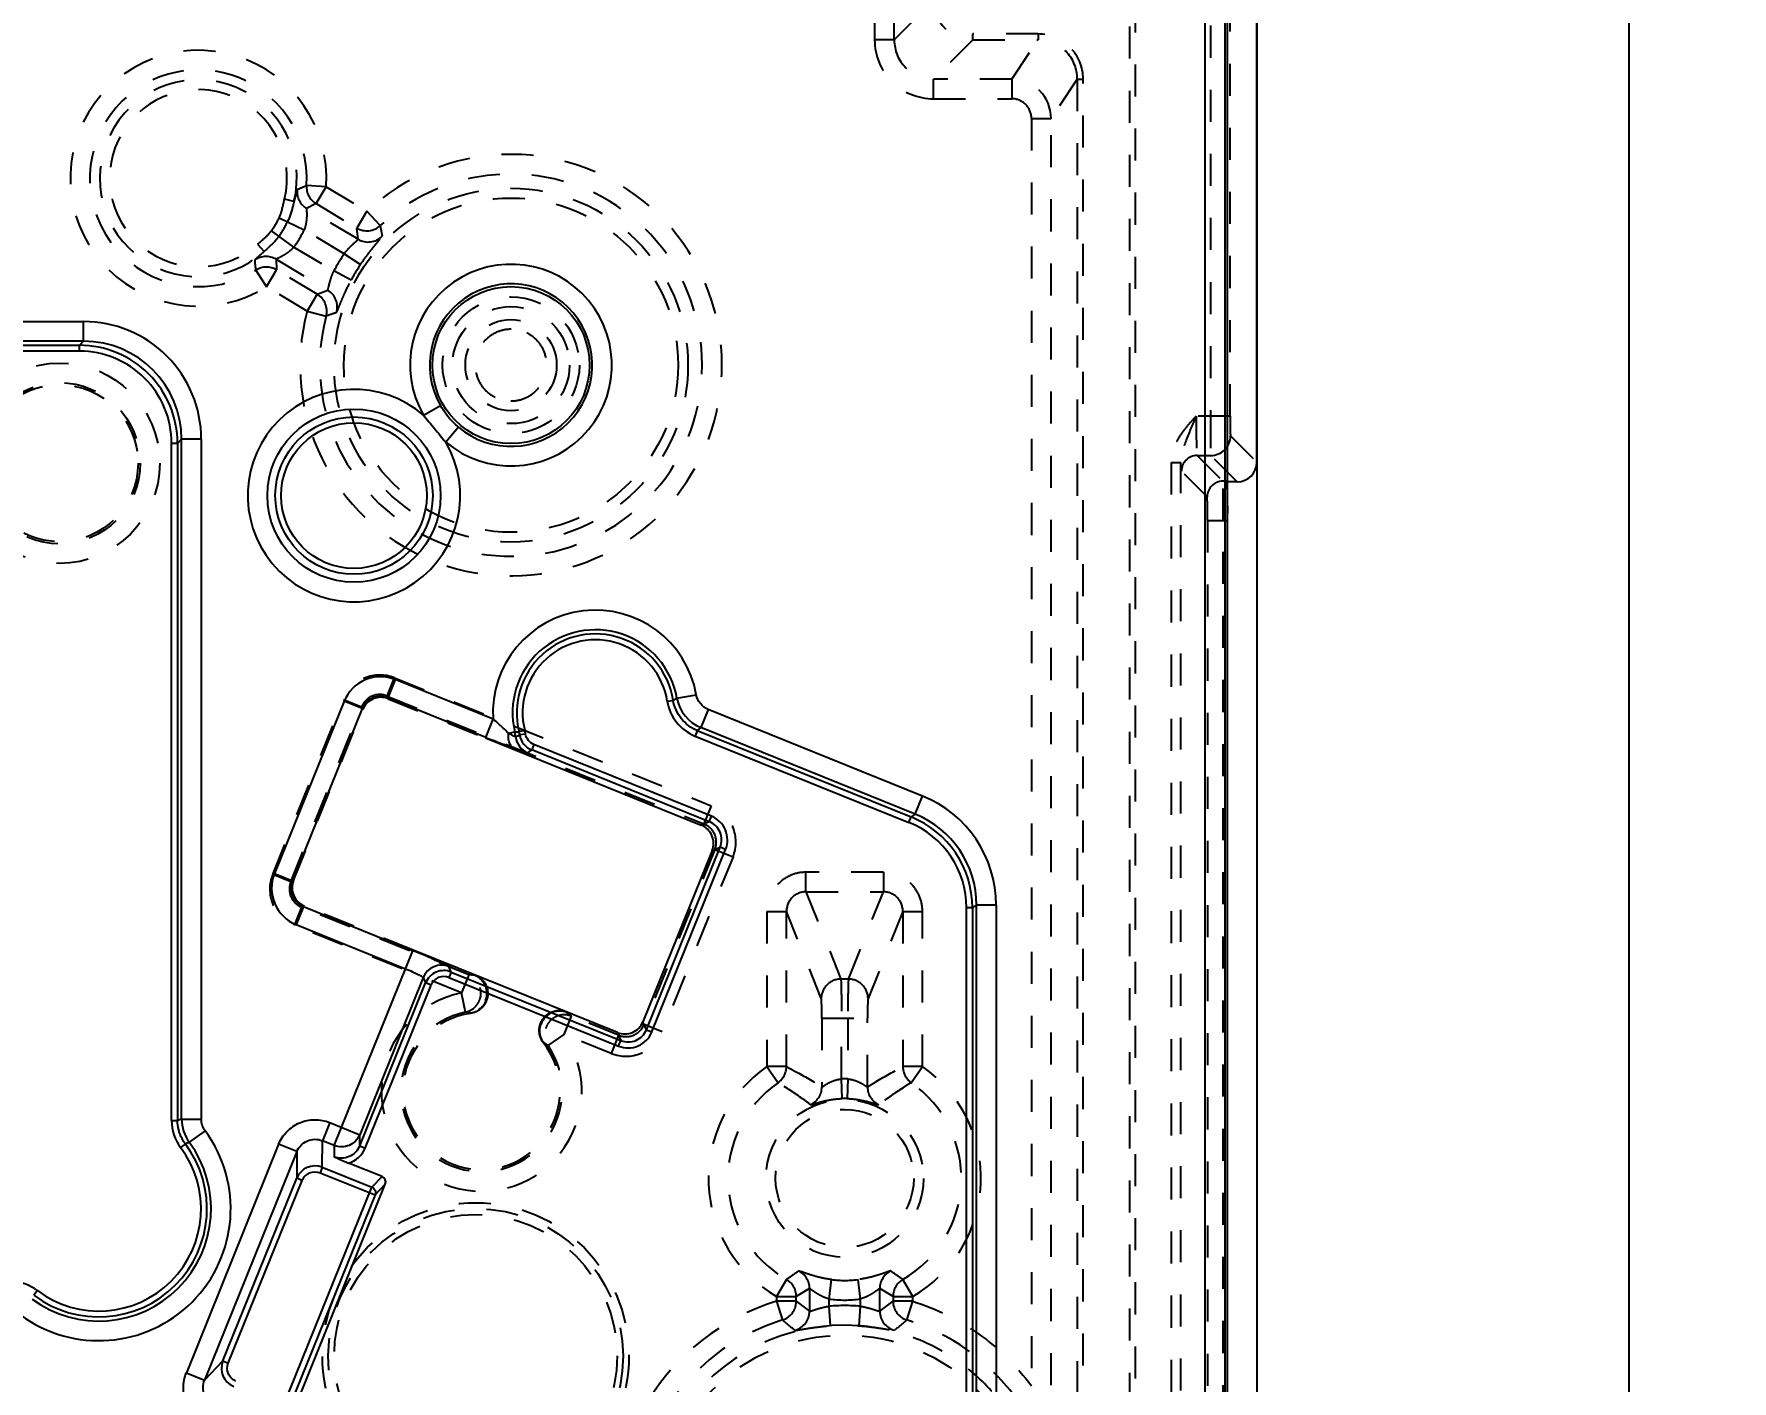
# Model space of a CAD drawing. Header units: millimetres. Extents: x -1265 to 1982, y -12197 to 1934.
# Drawn here: x 239.9 to 326.4, y -64.2 to 4.5 of the extents above; entities that cross this region are included whole.
import ezdxf

# ---------------------------------------------------------------- set-up
doc = ezdxf.new("R2010")
doc.units = ezdxf.units.MM
doc.header["$LTSCALE"] = 16.335
doc.header["$PDMODE"] = 3
doc.header["$PDSIZE"] = 0.3125
doc.linetypes.add('HIDDEN', pattern=[0.2, 0.1, -0.1])
doc.layers.get('0').update_dxf_attribs({"linetype": 'CONTINUOUS'})
doc.layers.get('Defpoints').update_dxf_attribs({"linetype": 'CONTINUOUS'})
doc.layers.add('DEFAULT_2', color=8, linetype='HIDDEN')
doc.styles.get("Standard").update_dxf_attribs({"font": 'txt', "width": 0.8})
doc.dimstyles.new('11', dxfattribs={"dimtxt": 8, "dimasz": 8, "dimexe": 0, "dimexo": 0, "dimgap": 0, "dimtad": 0, "dimdsep": 46, "dimtxsty": 'Standard', "dimcen": 0, "dimclrd": 4, "dimclre": 4, "dimclrt": 6, "dimazin": 0, "dimtp": 0.01, "dimtm": 0.01, "dimtfac": 1, "dimtofl": 0, "dimtmove": 0, "dimatfit": 3, "dimfxl": 0, "dimtolj": 1, "dimarcsym": 0})

# ---------------------------------------------------------------- blocks, each defined once
blk = doc.blocks.new('*D91')
at = {"color": 4, "lineweight": -2}
for p, q in [((177.508, 267.5), (321.138, 267.5)), ((321.138, 259.5), (321.138, 178.345)), ((321.138, -109.445), (321.138, 146.345)), ((107.131, -117.445), (321.138, -117.445))]:
    blk.add_line(p, q, dxfattribs=at)
at = {"color": 4}
for points in [[(319.804, 259.5), (322.471, 259.5), (321.138, 267.5)], [(319.804, -109.445), (322.471, -109.445), (321.138, -117.445)]]:
    blk.add_solid(points, dxfattribs=at)
at = {"layer": 'Defpoints', "color": 0}
for p in [(177.508, 267.5), (321.138, 267.5), (107.131, -117.445)]:
    blk.add_point(p, dxfattribs=at)
at = {"color": 6, "insert": (321.138, 162.345), "char_height": 8, "attachment_point": 5, "rotation": 90}
blk.add_mtext('\\A1;384.95', dxfattribs=at)
blk = doc.blocks.new('*D376')
at = {"color": 4, "lineweight": -2}
for p, q in [((302.177, 15.447), (302.177, -191.487)), ((-119.823, -87.596), (-119.823, -191.487)), ((-111.823, -191.487), (24.611, -191.487)), ((294.177, -191.487), (41.677, -191.487))]:
    blk.add_line(p, q, dxfattribs=at)
at = {"color": 4}
for points in [[(-111.823, -190.153), (-111.823, -192.82), (-119.823, -191.487)], [(294.177, -190.153), (294.177, -192.82), (302.177, -191.487)]]:
    blk.add_solid(points, dxfattribs=at)
at = {"layer": 'Defpoints', "color": 0}
for p in [(302.177, 15.447), (-119.823, -87.596), (-119.823, -191.487)]:
    blk.add_point(p, dxfattribs=at)
at = {"color": 6, "insert": (33.144, -191.487), "char_height": 8, "attachment_point": 5}
blk.add_mtext('\\A1;422', dxfattribs=at)

msp = doc.modelspace()

# ---------------------------------------------------------------- linework, layer by layer
at = {"color": 7, "linetype": 'Continuous'}
for p, q in [((300.677, -88.882), (300.677, 276.873)), ((299.546, -88.75), (299.546, 276.741)), ((300.546, 276.741), (300.546, -88.75)), ((302.177, -17.33), (302.177, 36.67)), ((198.174, -10.159), (242.401, -10.159)), ((242.401, -11.158), (242.401, -10.159)), ((242.401, -11.158), (198.174, -11.158)), ((242.401, -11.158), (242.19, -11.37)), ((197.897, -11.37), (242.19, -11.37)), ((242.19, -11.669), (197.898, -11.669)), ((242.19, -11.669), (242.19, -11.37)), ((259.717, -14.935), (260.584, -14.438)), ((261.497, -15.536), (260.85, -16.298)), ((247.187, -16.367), (246.887, -16.367)), ((246.887, -50.877), (246.887, -16.367)), ((247.187, -16.367), (247.398, -16.155)), ((247.187, -16.367), (247.187, -50.877)), ((248.398, -16.155), (247.398, -16.155)), ((247.398, -50.807), (247.398, -16.155)), ((248.398, -16.156), (248.398, -50.807)), ((301.177, -18.33), (300.677, -18.33)), ((258.277, -28.408), (257.902, -29.335)), ((263.267, -30.424), (258.277, -28.408)), ((262.893, -31.351), (257.902, -29.335)), ((272.633, -29.352), (273.617, -29.177)), ((255.675, -29.513), (252.126, -38.296)), ((256.601, -29.887), (253.052, -38.67)), ((256.601, -29.887), (255.675, -29.512)), ((272.142, -29.512), (272.438, -29.465)), ((274.227, -29.929), (273.853, -30.856)), ((285.148, -34.341), (274.227, -29.929)), ((262.893, -31.351), (263.267, -30.424)), ((264.053, -31.143), (264.371, -31.067)), ((264.587, -31.061), (264.877, -30.989)), ((273.664, -31.007), (273.552, -31.285)), ((273.853, -30.856), (273.664, -31.007)), ((273.664, -31.007), (284.562, -35.41)), ((284.773, -35.268), (273.853, -30.856)), ((262.879, -31.384), (273.871, -35.825)), ((263.893, -31.746), (263.83, -31.722)), ((264.917, -31.181), (264.621, -31.228)), ((265.033, -32.143), (265.233, -31.996)), ((265.345, -31.718), (265.233, -31.996)), ((274.281, -35.651), (265.233, -31.996)), ((274.393, -35.373), (265.345, -31.718)), ((273.552, -31.285), (284.45, -35.688)), ((284.773, -35.268), (285.148, -34.341)), ((274.281, -35.651), (274.393, -35.373)), ((284.45, -35.688), (284.562, -35.41)), ((284.773, -35.268), (284.562, -35.41)), ((274.281, -35.651), (273.871, -35.825)), ((274.423, -37.126), (270.901, -45.843)), ((271.075, -46.253), (274.833, -36.952)), ((271.353, -46.365), (275.111, -37.065)), ((274.423, -37.126), (274.833, -36.952)), ((275.111, -37.065), (274.833, -36.952)), ((252.126, -38.296), (253.052, -38.67)), ((253.605, -39.971), (253.23, -40.898)), ((253.605, -39.971), (259.183, -42.225)), ((287.687, -40.043), (287.387, -40.043)), ((287.387, -78.812), (287.387, -40.043)), ((287.687, -40.043), (287.898, -39.901)), ((287.687, -40.043), (287.687, -78.812)), ((288.898, -39.901), (287.898, -39.901)), ((287.898, -78.682), (287.898, -39.901)), ((288.898, -39.901), (288.898, -78.682)), ((253.231, -40.898), (258.808, -43.152)), ((255.172, -52.153), (259.183, -42.225)), ((269.6, -46.395), (259.197, -42.192)), ((261.127, -43.311), (261.011, -43.036)), ((256.469, -52.173), (259.826, -43.863)), ((259.71, -43.589), (256.472, -51.603)), ((256.747, -52.285), (260.104, -43.976)), ((259.71, -43.589), (259.826, -43.863)), ((260.104, -43.976), (259.826, -43.863)), ((261.127, -43.311), (261.015, -43.589)), ((261.015, -43.589), (269.662, -47.083)), ((261.127, -43.311), (269.774, -46.805)), ((271.075, -46.253), (270.901, -45.843)), ((269.6, -46.395), (269.774, -46.805)), ((271.075, -46.253), (271.353, -46.365)), ((269.662, -47.083), (269.774, -46.805)), ((246.887, -50.877), (247.187, -50.877)), ((247.398, -50.807), (247.187, -50.877)), ((247.398, -50.807), (248.398, -50.807)), ((254.94, -50.985), (254.567, -51.908)), ((254.94, -50.985), (256.472, -51.603)), ((248.592, -51.399), (247.787, -51.991)), ((254.561, -53.266), (254.567, -51.908)), ((255.172, -52.153), (254.567, -51.908)), ((256.469, -52.173), (256.472, -51.603)), ((247.587, -52.075), (247.347, -52.255)), ((252.34, -52.093), (247.636, -63.738)), ((253.267, -52.467), (248.562, -64.112)), ((253.267, -52.467), (252.34, -52.093)), ((253.267, -52.467), (253.261, -53.819)), ((255.172, -52.153), (255.169, -52.729)), ((256.469, -52.173), (256.747, -52.285)), ((254.561, -53.266), (254.449, -53.543)), ((254.449, -53.543), (257.251, -54.675)), ((254.561, -53.266), (257.085, -54.286)), ((257.608, -53.74), (255.9, -53.05)), ((249.497, -63.136), (253.261, -53.819)), ((249.775, -63.249), (253.539, -53.931)), ((252.572, -65.457), (257.085, -54.286)), ((252.959, -66.046), (257.773, -54.13)), ((253.539, -53.931), (253.261, -53.819)), ((257.608, -53.74), (257.085, -54.286)), ((257.251, -54.675), (257.773, -54.13)), ((257.251, -54.675), (252.962, -65.292)), ((240.053, -59.549), (239.873, -59.789)), ((249.497, -63.136), (248.562, -64.112)), ((249.497, -63.136), (249.775, -63.249)), ((247.636, -63.738), (248.562, -64.112))]:
    msp.add_line(p, q, dxfattribs=at)
for centre, radius in [((264.177, -12.38), 4), ((256.177, -19.03), 4.413), ((256.177, -19.03), 4.01), ((256.177, -19.03), 3.71)]:
    msp.add_circle(centre, radius, dxfattribs=at)
for centre, radius, start, end in [((264.177, -12.38), 5.14, 229.68815, 209.80901), ((264.177, -12.38), 4.141, 229.6611, 209.80901), ((242.402, -16.154), 5.995, 359.98314, 90.01686), ((242.397, -16.16), 5.001, 0.05381, 89.94619), ((242.191, -16.366), 4.997, 359.99739, 90.00261), ((242.192, -16.365), 4.696, 359.97712, 90.02288), ((256.177, -19.03), 5.413, 49.15691, 30.28442), ((268.477, -30.09), 5.221, 10.06745, 183.67463), ((268.477, -30.09), 4.221, 10.06745, 193.3862), ((268.477, -30.09), 4.01, 8.95984, 194.02337), ((268.477, -30.09), 3.71, 8.96018, 194.02337), ((257.528, -30.261), 1.998, 67.98462, 158.01538), ((257.527, -30.259), 0.997, 67.88699, 158.11301), ((257.548, -30.308), 0.999, 67.96842, 158.03158), ((274.602, -29.002), 2, 190.06743, 247.98434), ((274.412, -29.154), 2.298, 188.94975, 248.01006), ((254.882, -40.341), 12.987, 48.05944, 49.78446), ((254.478, -40.797), 13.595, 47.21907, 48.07571), ((263.695, -0.546), 30.528, 271.269, 271.6744), ((262.423, -31.53), 2.002, 5.99478, 13.37238), ((262.647, -31.546), 2, 9.14616, 14.0257), ((262.657, -31.547), 2.289, 9.2059, 14.10706), ((289.352, 34.136), 70.63, 247.9993, 248.44248), ((286.63, 27.223), 63.201, 248.43522, 248.85355), ((279.962, 9.885), 44.625, 248.89464, 249.49903), ((252.265, -3.949), 29.947, 293.93462, 294.36822), ((265.409, -31.216), 1.001, 186.04146, 247.95119), ((265.608, -31.07), 1, 189.12947, 247.96321), ((282.902, -39.901), 5.996, 359.99467, 68.00533), ((273.907, -36.578), 1.299, 337.98167, 68.01833), ((282.69, -40.043), 4.997, 359.99862, 68.00138), ((282.904, -39.9), 4.995, 359.9838, 68.0162), ((273.497, -36.752), 0.999, 337.96842, 68.03158), ((273.907, -36.578), 0.999, 337.95597, 68.04403), ((282.691, -40.043), 4.697, 359.99417, 68.00583), ((253.979, -39.045), 1.998, 157.98462, 248.01538), ((253.977, -39.046), 0.997, 157.88699, 248.11301), ((254.025, -39.025), 0.999, 157.96842, 248.03158), ((238.677, -92.986), 54.746, 67.21954, 68.00257), ((260.637, -43.965), 1.001, 68.08418, 157.91581), ((260.753, -44.238), 0.999, 67.99769, 158.00231), ((243.829, -80.676), 41.402, 66.79073, 67.1969), ((260.753, -44.238), 0.699, 67.98555, 158.01445), ((269.975, -45.469), 0.999, 247.96842, 338.03158), ((270.149, -45.879), 1.299, 247.9817, 338.01831), ((270.149, -45.879), 0.999, 247.95597, 338.04403), ((249.186, -50.877), 2.298, 179.99796, 216.84909), ((249.398, -50.807), 2, 180.01074, 216.31328), ((243.177, -55.38), 6.721, 233.67787, 36.32213), ((243.177, -55.38), 5.721, 233.67787, 36.32213), ((243.177, -55.38), 5.51, 233.15273, 36.84727), ((243.177, -55.38), 5.21, 233.15263, 36.84737), ((265.63, -94.547), 46.145, 112.7476, 113.01739), ((255.539, -51.799), 1.302, 286.08706, 338.07482), ((254.188, -54.193), 0.999, 68.05742, 158.01616), ((238.674, -61.388), 2.298, 53.15091, 90.00204), ((250.423, -63.511), 0.999, 157.98384, 247.94258)]:
    msp.add_arc(centre, radius, start, end, dxfattribs=at)
for centre, major_axis, ratio, start_param, end_param in [((301.177, -17.33), (-0.707, 0.707), 0.999695, -3.926848, -2.356337), ((257.494, -54.019), (0.208, 0.218), 0.995592, -1.189503, 0.378252)]:
    msp.add_ellipse(centre, major_axis=major_axis, ratio=ratio, start_param=start_param, end_param=end_param, dxfattribs=at)
for points, knots in [([(261.497, -15.536), (261.405, -15.458), (261.054, -15.134), (260.762, -14.748), (260.584, -14.438)], [0, 0, 0, 0, 0.251799, 1, 1, 1, 1]), ([(274.227, -29.929), (274.073, -29.867), (273.795, -29.656), (273.646, -29.341), (273.617, -29.177)], [0, 0, 0, 0, 0.500006, 1, 1, 1, 1]), ([(273.664, -31.007), (273.35, -30.88), (272.785, -30.448), (272.491, -29.8), (272.438, -29.465)], [0, 0, 0, 0, 0.500001, 1, 1, 1, 1]), ([(264.053, -31.143), (264.026, -31.116), (263.913, -31.007), (263.799, -30.899), (263.712, -30.818)], [0, 0, 0, 0, 0.244203, 1, 1, 1, 1]), ([(264.333, -31.913), (264.222, -31.862), (264.089, -31.675), (264.04, -31.393), (264.043, -31.227), (264.053, -31.143)], [0, 0, 0, 0, 0.42865, 0.703193, 1, 1, 1, 1]), ([(264.243, -31.248), (264.229, -31.241), (264.165, -31.207), (264.102, -31.171), (264.053, -31.143)], [0, 0, 0, 0, 0.217433, 1, 1, 1, 1]), ([(264.414, -31.321), (264.41, -31.324), (264.39, -31.315), (264.36, -31.306), (264.306, -31.28), (264.266, -31.26), (264.243, -31.248)], [0, 0, 0, 0, 0.079265, 0.275111, 0.584, 1, 1, 1, 1]), ([(265.033, -32.143), (265.029, -32.147), (265.007, -32.141), (264.969, -32.134), (264.907, -32.116), (264.827, -32.09), (264.726, -32.056), (264.56, -31.997), (264.427, -31.948), (264.333, -31.913)], [0, 0, 0, 0, 0.02442, 0.079643, 0.165678, 0.281438, 0.425125, 0.594767, 1, 1, 1, 1]), ([(265.345, -31.718), (265.236, -31.674), (265.038, -31.523), (264.936, -31.297), (264.917, -31.181)], [0, 0, 0, 0, 0.500008, 1, 1, 1, 1]), ([(258.808, -43.152), (258.924, -43.199), (259.092, -43.269), (259.303, -43.363), (259.438, -43.426), (259.547, -43.481), (259.632, -43.526), (259.68, -43.559), (259.709, -43.579), (259.71, -43.589)], [0, 0, 0, 0, 0.372588, 0.541991, 0.691412, 0.814949, 0.909161, 0.971377, 1, 1, 1, 1]), ([(260.145, -42.625), (260.263, -42.676), (260.431, -42.749), (260.639, -42.842), (260.763, -42.9), (260.863, -42.949), (260.938, -42.986), (260.982, -43.014), (261.007, -43.029), (261.011, -43.036)], [0, 0, 0, 0, 0.401961, 0.570411, 0.713847, 0.829974, 0.916862, 0.97362, 1, 1, 1, 1]), ([(247.587, -52.075), (247.522, -51.99), (247.296, -51.629), (247.187, -51.195), (247.187, -50.877)], [0, 0, 0, 0, 0.25157, 1, 1, 1, 1]), ([(252.34, -52.093), (252.438, -51.852), (252.73, -51.403), (253.39, -50.952), (254.173, -50.787), (254.699, -50.887), (254.94, -50.985)], [0, 0, 0, 0, 0.250014, 0.500016, 0.750005, 1, 1, 1, 1]), ([(253.267, -52.467), (253.362, -52.23), (253.755, -51.812), (254.331, -51.812), (254.567, -51.908)], [0, 0, 0, 0, 0.501054, 1, 1, 1, 1]), ([(256.472, -51.603), (256.376, -51.839), (255.978, -52.249), (255.408, -52.247), (255.172, -52.153)], [0, 0, 0, 0, 0.49946, 1, 1, 1, 1]), ([(256.469, -52.173), (256.374, -52.41), (255.979, -52.825), (255.406, -52.824), (255.169, -52.729)], [0, 0, 0, 0, 0.500347, 1, 1, 1, 1]), ([(255.169, -52.729), (255.226, -52.755), (255.468, -52.866), (255.712, -52.974), (255.9, -53.05)], [0, 0, 0, 0, 0.2364, 1, 1, 1, 1]), ([(253.539, -53.931), (253.606, -53.766), (253.883, -53.476), (254.284, -53.476), (254.449, -53.543)], [0, 0, 0, 0, 0.500207, 1, 1, 1, 1]), ([(257.085, -54.286), (257.156, -54.315), (257.279, -54.433), (257.28, -54.604), (257.251, -54.675)], [0, 0, 0, 0, 0.500231, 1, 1, 1, 1]), ([(248.736, -66.341), (248.495, -66.244), (248.046, -65.95), (247.598, -65.288), (247.437, -64.505), (247.538, -63.979), (247.636, -63.738)], [0, 0, 0, 0, 0.25, 0.499988, 0.749986, 1, 1, 1, 1]), ([(250.16, -64.16), (249.994, -64.093), (249.706, -63.814), (249.708, -63.414), (249.775, -63.249)], [0, 0, 0, 0, 0.499793, 1, 1, 1, 1]), ([(249.109, -65.417), (248.872, -65.323), (248.458, -64.923), (248.466, -64.349), (248.562, -64.112)], [0, 0, 0, 0, 0.498946, 1, 1, 1, 1])]:
    msp.add_open_spline(points, degree=3, knots=knots, dxfattribs=at)
for points in [[(259.717, -14.935), (259.904, -15.164), (260.282, -15.617), (260.659, -16.072), (260.85, -16.298)], [(272.633, -29.351), (272.569, -29.39), (272.504, -29.428), (272.438, -29.465)], [(248.592, -51.399), (248.469, -51.232), (248.398, -51.015), (248.398, -50.807)]]:
    msp.add_open_spline(points, degree=3, dxfattribs=at)
at = {"layer": 'DEFAULT_2', "color": 8, "linetype": 'HIDDEN'}
for p, q in [((299.816, 34.326), (299.816, -14.985)), ((300.815, -14.985), (300.815, 34.326)), ((295.693, 21.209), (295.693, -86.888)), ((295.993, -86.896), (295.993, 21.198)), ((282.703, 15.145), (282.703, 4.195)), ((283.703, 4.195), (283.703, 15.145)), ((283.703, 4.195), (285.707, 6.199)), ((291.031, 4.5), (287.706, 4.5)), ((287.706, 4.2), (287.706, 4.5)), ((291.031, 4.5), (291.031, 4.2)), ((283.703, 4.195), (282.703, 4.195)), ((287.706, 4.2), (285.702, 2.196)), ((287.706, 4.2), (291.031, 4.2)), ((289.695, 2.196), (291.031, 4.2)), ((289.695, 2.196), (285.702, 2.196)), ((285.702, 1.196), (285.702, 2.196)), ((289.695, 2.196), (289.695, 1.196)), ((293.03, 2.2), (291.694, 0.196)), ((293.03, 2.2), (293.33, 2.2)), ((293.03, 2.2), (293.03, -86.233)), ((293.33, -86.233), (293.33, 2.2)), ((285.702, 1.196), (289.695, 1.196)), ((290.694, 0.196), (291.694, 0.196)), ((290.694, 0.196), (290.694, -64.41)), ((291.694, -64.367), (291.694, 0.196)), ((254.757, -3.292), (253.76, -3.225)), ((254.244, -4.149), (254.757, -3.292)), ((254.756, -3.291), (256.836, -4.535)), ((253.12, -4.047), (252.635, -3.928)), ((254.244, -4.149), (253.764, -4.394)), ((254.244, -4.149), (256.323, -5.392)), ((252.37, -4.865), (253.641, -5.485)), ((256.389, -5.964), (253.764, -4.394)), ((256.836, -4.535), (256.323, -5.392)), ((257.519, -5.264), (256.836, -4.535)), ((253.117, -6.361), (251.969, -5.535)), ((255.678, -6.703), (253.641, -5.485)), ((256.389, -5.964), (256.323, -5.392)), ((257.518, -5.264), (257.608, -5.812)), ((251.27, -6.212), (251.604, -6.583)), ((253.117, -6.361), (255.154, -7.579)), ((255.678, -6.703), (256.509, -7.258)), ((251.182, -7.536), (251.713, -8.382)), ((251.713, -8.382), (252.226, -7.525)), ((252.214, -6.986), (254.839, -8.555)), ((252.214, -6.986), (252.226, -7.525)), ((254.305, -8.768), (252.226, -7.525)), ((256.036, -8.049), (255.154, -7.579)), ((253.792, -9.625), (251.713, -8.382)), ((254.305, -8.768), (254.839, -8.555)), ((254.305, -8.768), (253.792, -9.625)), ((253.792, -9.625), (254.758, -9.882)), ((300.815, -14.985), (299.084, -14.985)), ((300.833, -15.985), (302.177, -17.33)), ((299.132, -16.985), (299.833, -16.985)), ((299.132, -16.985), (300.443, -18.295)), ((301.177, -18.33), (299.833, -16.985)), ((297.807, -17.335), (298.307, -17.335)), ((297.807, -17.335), (297.807, -87.51)), ((298.307, -87.51), (298.307, -17.335)), ((299.643, -19.095), (298.333, -17.785)), ((300.626, -18.295), (300.443, -18.295)), ((300.677, -18.33), (300.626, -18.295)), ((299.663, -20.295), (300.677, -20.295)), ((299.663, -20.295), (299.663, -88.867)), ((300.463, -88.867), (300.463, -20.295)), ((257.864, -29.244), (258.238, -28.317)), ((258.238, -28.317), (274.383, -34.84)), ((257.864, -29.244), (274.009, -35.767)), ((257.864, -29.244), (257.922, -29.382)), ((257.922, -29.382), (262.879, -31.384)), ((252.035, -38.335), (255.636, -29.422)), ((252.962, -38.709), (256.563, -29.796)), ((253.1, -38.651), (256.621, -29.934)), ((255.636, -29.422), (256.563, -29.796)), ((256.563, -29.796), (256.621, -29.934)), ((274.383, -34.84), (274.009, -35.767)), ((274.561, -37.068), (270.96, -45.981)), ((274.561, -37.068), (275.488, -37.442)), ((275.488, -37.442), (271.887, -46.355)), ((252.962, -38.709), (252.035, -38.335)), ((252.962, -38.709), (253.1, -38.651)), ((283.148, -38.226), (279.207, -38.226)), ((279.207, -39.223), (279.207, -38.226)), ((283.148, -38.226), (283.148, -39.223)), ((279.207, -39.223), (283.148, -39.223)), ((279.207, -39.223), (280.983, -43.672)), ((281.372, -43.672), (283.148, -39.223)), ((253.139, -40.937), (253.514, -40.01)), ((253.514, -40.01), (253.652, -39.952)), ((262.03, -43.451), (253.514, -40.01)), ((259.197, -42.192), (253.652, -39.952)), ((277.211, -40.228), (278.211, -40.228)), ((277.211, -40.228), (277.211, -48.134)), ((279.983, -44.669), (278.211, -40.228)), ((278.211, -48.135), (278.211, -40.228)), ((284.143, -40.228), (282.371, -44.669)), ((284.143, -40.228), (285.143, -40.228)), ((284.143, -40.228), (284.143, -48.135)), ((285.143, -48.134), (285.143, -40.228)), ((261.656, -44.378), (253.14, -40.937)), ((262.03, -43.451), (261.656, -44.378)), ((262.342, -43.484), (262.368, -43.473)), ((281.372, -43.672), (280.983, -43.672)), ((261.856, -45.357), (261.656, -44.378)), ((262.908, -44.803), (262.894, -44.785)), ((262.121, -45.419), (262.106, -45.401)), ((266.887, -46.491), (267.261, -45.564)), ((267.003, -45.346), (267.014, -45.372)), ((269.659, -46.533), (267.261, -45.564)), ((280.015, -45.665), (282.339, -45.665)), ((280.015, -45.665), (280.015, -49.17)), ((281.015, -48.764), (281.015, -45.665)), ((281.34, -45.665), (281.34, -48.764)), ((282.339, -49.17), (282.339, -45.665)), ((265.702, -45.898), (265.713, -45.924)), ((266.063, -47.056), (266.887, -46.491)), ((269.284, -47.46), (266.887, -46.491)), ((269.659, -46.533), (269.285, -47.46)), ((271.887, -46.355), (270.96, -45.981)), ((265.85, -46.912), (265.829, -46.917)), ((278.211, -48.134), (277.211, -48.134)), ((277.211, -48.134), (277.782, -48.954)), ((285.143, -48.134), (284.143, -48.134)), ((284.572, -48.954), (285.143, -48.134)), ((281.047, -49.763), (281.015, -48.764)), ((281.34, -48.764), (281.308, -49.763)), ((278.21, -58.982), (277.711, -59.847)), ((279.387, -59.443), (278.711, -59.847)), ((279.387, -59.443), (279.387, -60.603)), ((280.387, -59.98), (280.514, -58.989)), ((281.84, -58.989), (281.968, -59.98)), ((283.643, -59.847), (282.967, -59.443)), ((282.967, -60.603), (282.967, -59.443)), ((284.643, -59.847), (284.144, -58.982)), ((277.711, -59.847), (278.711, -59.847)), ((277.711, -59.847), (277.711, -60.093)), ((278.711, -60.093), (277.711, -60.093)), ((277.711, -60.093), (278.006, -61.048)), ((278.711, -60.093), (278.711, -59.847)), ((278.711, -60.093), (279.387, -60.603)), ((280.387, -60.343), (280.387, -59.98)), ((280.458, -61.34), (280.387, -60.343)), ((281.968, -60.343), (281.896, -61.34)), ((281.968, -59.98), (281.968, -60.343)), ((282.967, -60.603), (283.643, -60.093)), ((283.643, -59.847), (284.643, -59.847)), ((283.643, -59.847), (283.643, -60.093)), ((284.643, -60.093), (283.643, -60.093)), ((284.348, -61.048), (284.643, -60.093)), ((284.643, -60.093), (284.643, -59.847))]:
    msp.add_line(p, q, dxfattribs=at)
for centre, radius in [((264.177, -12.38), 9.017), ((264.177, -12.38), 8.517), ((264.177, -12.38), 3.483), ((264.177, -12.38), 2.983), ((264.177, -12.38), 2.325), ((241.177, -17.38), 5.105), ((241.177, -17.38), 4.106), ((241.177, -17.38), 4), ((281.177, -53.832), 4.017), ((281.177, -53.832), 3.517), ((262.377, -62.88), 7.811), ((262.377, -62.88), 7.511), ((262.377, -62.88), 7.21), ((281.177, -71.332), 9.517)]:
    msp.add_circle(centre, radius, dxfattribs=at)
for centre, radius, start, end in [((287.706, 6.199), 1.999, 180.00036, 269.99964), ((291.031, 2.2), 2.299, 359.98341, 89.99734), ((248.247, -2.855), 6.524, 356.16573, 302.08711), ((285.702, 4.195), 2.999, 179.98948, 270.01052), ((285.701, 4.194), 1.998, 179.96413, 270.03587), ((291.031, 2.201), 1.999, 359.98194, 90.00388), ((248.247, -2.855), 5.525, 356.15934, 302.08711), ((248.247, -2.855), 5.017, 346.24832, 311.99813), ((289.694, 0.196), 2, 0.01308, 89.98692), ((248.247, -2.855), 4.517, 346.24832, 311.99813), ((289.695, 0.196), 1, 359.98912, 89.99997), ((264.177, -12.38), 10.744, 165.14611, 133.10034), ((254.278, -3.536), 1.001, 173.59893, 239.07402), ((254.759, -3.291), 1.001, 176.17529, 239.03658), ((264.177, -12.38), 9.745, 165.14611, 133.10034), ((248.247, -2.855), 4.586, 324.2429, 334.00355), ((248.247, -2.855), 5.058, 324.24292, 334.00355), ((248.247, -2.855), 6.001, 324.24291, 334.00354), ((256.835, -4.533), 1.001, 239.20843, 313.06482), ((256.901, -5.104), 1.001, 239.1849, 314.94453), ((251.701, -7.845), 1.001, 59.17243, 124.64752), ((264.177, -12.38), 10.221, 146.26022, 151.98623), ((251.714, -8.384), 1.001, 59.20858, 122.07066), ((264.177, -12.38), 9.221, 146.26022, 151.98623), ((254.325, -9.414), 1.001, 343.26565, 59.06142), ((253.79, -9.625), 1.001, 345.18124, 59.0363), ((313.341, -180.445), 180.344, 108.7796, 108.95602), ((299.832, -15.985), 1, 270.02106, 359.97894), ((299.133, -17.785), 0.8, 90.02106, 179.97894), ((300.443, -19.096), 0.8, 90.02106, 179.97894), ((257.489, -30.17), 1.998, 67.98462, 158.01538), ((257.488, -30.168), 0.997, 67.88699, 158.11301), ((273.635, -36.693), 1.998, 337.98462, 68.01538), ((273.637, -36.692), 0.997, 337.88699, 68.11301), ((253.888, -39.084), 1.998, 157.98462, 248.01538), ((253.886, -39.085), 0.997, 157.88699, 248.11301), ((261.075, -53.903), 10.496, 83.06686, 84.77842), ((261.967, -44.399), 0.989, 338.07817, 67.71529), ((262.677, -49.38), 5.105, 101.54037, 34.45963), ((262.677, -49.38), 4.106, 101.54048, 34.46012), ((262.677, -49.38), 4, 97.99597, 38.00403), ((260.271, -55.367), 10.135, 79.55094, 81.00261), ((266.648, -46.291), 0.99, 68.29361, 217.83795), ((260.657, -53.786), 10.546, 51.22572, 52.92866), ((270.034, -45.607), 1.998, 247.98462, 338.01538), ((270.034, -45.609), 0.997, 247.88699, 338.11301), ((260.242, -55.369), 10.148, 54.99796, 56.4477), ((281.177, -53.832), 6.942, 124.83698, 240.05158), ((277.21, -48.133), 1.001, 304.87582, 359.96116), ((285.144, -48.133), 1.001, 180.03883, 235.12419), ((281.177, -53.832), 6.942, 299.94842, 55.16302), ((281.177, -53.832), 5.943, 124.84502, 240.05158), ((279.014, -49.17), 1.001, 294.92556, 359.9513), ((281.177, -53.832), 5.07, 88.16279, 91.83721), ((283.34, -49.17), 1.001, 180.01437, 245.06608), ((281.177, -53.832), 5.943, 299.94842, 55.1553), ((281.177, -53.832), 4.071, 88.16279, 91.83721), ((486.524, -357.151), 363.73, 124.82029, 124.93987), ((278.387, -59.444), 1.001, 0.04706, 63.51941), ((283.968, -59.444), 1.001, 116.48059, 179.95293), ((76.449, -356.276), 362.658, 55.06108, 55.181), ((277.71, -59.85), 1.001, 0.12993, 60.06242), ((281.177, -53.832), 5.199, 262.67295, 277.32705), ((284.644, -59.85), 1.001, 119.93766, 179.87002), ((281.177, -71.332), 11.762, 107.13681, 270.08466), ((277.71, -60.09), 1.001, 287.08712, 359.87468), ((281.177, -53.832), 6.198, 262.67295, 277.32705), ((281.177, -71.332), 11.018, 85.88574, 94.11426), ((284.644, -60.09), 1.001, 180.12424, 252.91267), ((281.177, -71.332), 10.762, 107.13681, 323.68489), ((281.177, -71.332), 10.017, 85.88574, 270), ((225.537, -125.173), 82.855, 50.14156, 50.70997), ((278.386, -60.602), 1.001, 284.56311, 359.93865), ((283.968, -60.602), 1.001, 180.06108, 255.3658), ((281.177, -71.332), 10.762, 36.31511, 72.86319)]:
    msp.add_arc(centre, radius, start, end, dxfattribs=at)
for points, knots in [([(253.284, -3.424), (253.279, -3.426), (253.272, -3.444), (253.262, -3.474), (253.249, -3.527), (253.224, -3.632), (253.184, -3.809), (253.144, -3.961), (253.12, -4.047)], [0, 0, 0, 0, 0.024088, 0.077095, 0.1598, 0.271968, 0.582241, 1, 1, 1, 1]), ([(252.37, -4.865), (252.441, -4.719), (252.532, -4.404), (252.601, -4.087), (252.635, -3.928)], [0, 0, 0, 0, 0.499621, 1, 1, 1, 1]), ([(253.12, -4.047), (253.1, -4.127), (253.017, -4.475), (252.914, -4.823), (252.793, -5.071)], [0, 0, 0, 0, 0.229218, 1, 1, 1, 1]), ([(253.764, -4.394), (253.761, -4.394), (253.759, -4.406), (253.759, -4.422), (253.76, -4.453), (253.763, -4.512), (253.768, -4.609), (253.77, -4.749), (253.763, -4.915), (253.735, -5.167), (253.689, -5.36), (253.641, -5.485)], [0, 0, 0, 0, 0.007031, 0.023924, 0.050861, 0.087256, 0.185734, 0.314055, 0.466727, 0.636537, 1, 1, 1, 1]), ([(251.27, -6.212), (251.394, -6.107), (251.64, -5.896), (251.874, -5.666), (251.969, -5.535)], [0, 0, 0, 0, 0.500379, 1, 1, 1, 1]), ([(252.352, -5.81), (252.295, -5.888), (252.069, -6.168), (251.798, -6.406), (251.604, -6.583)], [0, 0, 0, 0, 0.268866, 1, 1, 1, 1]), ([(255.678, -6.703), (255.755, -6.6), (255.878, -6.457), (256.046, -6.288), (256.158, -6.182), (256.25, -6.099), (256.327, -6.034), (256.363, -5.997), (256.392, -5.971), (256.389, -5.964)], [0, 0, 0, 0, 0.375363, 0.54667, 0.697805, 0.822225, 0.916027, 0.975983, 1, 1, 1, 1]), ([(256.509, -7.258), (256.64, -7.061), (256.839, -6.784), (257.104, -6.444), (257.272, -6.237), (257.411, -6.071), (257.505, -5.958), (257.56, -5.889), (257.587, -5.854), (257.601, -5.83), (257.609, -5.817), (257.608, -5.812)], [0, 0, 0, 0, 0.390214, 0.562495, 0.710796, 0.830933, 0.920211, 0.952596, 0.976663, 0.992389, 1, 1, 1, 1]), ([(251.604, -6.583), (251.539, -6.645), (251.424, -6.751), (251.288, -6.87), (251.207, -6.942), (251.166, -6.979), (251.145, -7.003), (251.132, -7.017), (251.132, -7.022)], [0, 0, 0, 0, 0.417758, 0.728031, 0.8402, 0.922906, 0.975912, 1, 1, 1, 1]), ([(253.117, -6.361), (253.03, -6.463), (252.881, -6.595), (252.673, -6.738), (252.53, -6.823), (252.406, -6.888), (252.318, -6.929), (252.264, -6.954), (252.237, -6.968), (252.222, -6.976), (252.213, -6.983), (252.214, -6.986)], [0, 0, 0, 0, 0.363463, 0.533273, 0.685945, 0.814265, 0.912744, 0.949139, 0.976076, 0.992969, 1, 1, 1, 1]), ([(254.839, -8.555), (254.847, -8.555), (254.856, -8.517), (254.872, -8.467), (254.893, -8.369), (254.922, -8.248), (254.962, -8.1), (255.032, -7.871), (255.099, -7.696), (255.154, -7.579)], [0, 0, 0, 0, 0.024017, 0.083973, 0.177775, 0.302195, 0.45333, 0.624637, 1, 1, 1, 1]), ([(255.283, -9.701), (255.287, -9.7), (255.296, -9.687), (255.309, -9.663), (255.328, -9.622), (255.363, -9.542), (255.417, -9.405), (255.498, -9.204), (255.601, -8.957), (255.775, -8.563), (255.925, -8.257), (256.036, -8.049)], [0, 0, 0, 0, 0.007605, 0.023313, 0.04736, 0.079732, 0.169, 0.289158, 0.437564, 0.609895, 1, 1, 1, 1]), ([(264.185, -10.552), (263.947, -10.552), (263.467, -10.647), (262.858, -11.05), (262.45, -11.656), (262.304, -12.372), (262.444, -13.089), (262.847, -13.699), (263.453, -14.107), (263.932, -14.207), (264.17, -14.207)], [0, 0, 0, 0, 0.125006, 0.250087, 0.375031, 0.49999, 0.624966, 0.749877, 0.875005, 1, 1, 1, 1]), ([(264.17, -14.207), (264.407, -14.207), (264.887, -14.113), (265.496, -13.71), (265.905, -13.103), (266.05, -12.387), (265.911, -11.67), (265.507, -11.061), (264.902, -10.653), (264.422, -10.552), (264.185, -10.552)], [0, 0, 0, 0, 0.125006, 0.250087, 0.375031, 0.49999, 0.624966, 0.749877, 0.875005, 1, 1, 1, 1]), ([(299.084, -14.985), (298.924, -15.147), (298.616, -15.485), (298.205, -16.033), (297.892, -16.649), (297.812, -17.107), (297.807, -17.335)], [0, 0, 0, 0, 0.249769, 0.500124, 0.749902, 1, 1, 1, 1]), ([(299.084, -14.985), (298.908, -15.396), (298.578, -16.146), (298.305, -16.954), (298.307, -17.335)], [0, 0, 0, 0, 0.53993, 1, 1, 1, 1]), ([(299.084, -14.985), (299.084, -15.114), (299.085, -15.366), (299.088, -15.733), (299.092, -16.072), (299.097, -16.369), (299.105, -16.614), (299.111, -16.782), (299.118, -16.883), (299.121, -16.934), (299.127, -16.964), (299.129, -16.982), (299.132, -16.985)], [0, 0, 0, 0, 0.192709, 0.378229, 0.549742, 0.700432, 0.824124, 0.917202, 0.951337, 0.976718, 0.993004, 1, 1, 1, 1]), ([(299.816, -14.985), (299.816, -15.238), (299.816, -15.605), (299.818, -16.072), (299.82, -16.37), (299.823, -16.615), (299.825, -16.783), (299.828, -16.885), (299.828, -16.935), (299.831, -16.966), (299.831, -16.981), (299.833, -16.985)], [0, 0, 0, 0, 0.378666, 0.550209, 0.700942, 0.825322, 0.918844, 0.952764, 0.977719, 0.99352, 1, 1, 1, 1]), ([(300.815, -14.985), (300.815, -15.112), (300.816, -15.295), (300.818, -15.528), (300.82, -15.678), (300.824, -15.799), (300.823, -15.893), (300.832, -15.948), (300.827, -15.98), (300.833, -15.985)], [0, 0, 0, 0, 0.378398, 0.549993, 0.70075, 0.824486, 0.917573, 0.977037, 1, 1, 1, 1]), ([(298.333, -17.785), (298.33, -17.782), (298.329, -17.77), (298.325, -17.747), (298.322, -17.709), (298.317, -17.634), (298.312, -17.507), (298.308, -17.398), (298.307, -17.335)], [0, 0, 0, 0, 0.023847, 0.077006, 0.159711, 0.271694, 0.581418, 1, 1, 1, 1]), ([(300.463, -20.295), (300.463, -20.043), (300.463, -19.676), (300.46, -19.209), (300.458, -18.911), (300.455, -18.665), (300.452, -18.497), (300.449, -18.396), (300.448, -18.346), (300.444, -18.315), (300.445, -18.299), (300.443, -18.295)], [0, 0, 0, 0, 0.378648, 0.550183, 0.700909, 0.825284, 0.918806, 0.952728, 0.977687, 0.993497, 1, 1, 1, 1]), ([(300.626, -18.295), (300.63, -18.298), (300.631, -18.316), (300.637, -18.345), (300.641, -18.396), (300.649, -18.497), (300.656, -18.665), (300.663, -18.911), (300.669, -19.208), (300.674, -19.547), (300.677, -19.914), (300.677, -20.167), (300.677, -20.295)], [0, 0, 0, 0, 0.006894, 0.022848, 0.047873, 0.081818, 0.175319, 0.299614, 0.450206, 0.621602, 0.807568, 1, 1, 1, 1]), ([(299.663, -20.295), (299.663, -20.144), (299.663, -19.924), (299.66, -19.643), (299.658, -19.465), (299.655, -19.318), (299.652, -19.217), (299.649, -19.157), (299.648, -19.126), (299.645, -19.108), (299.645, -19.097), (299.643, -19.095)], [0, 0, 0, 0, 0.378397, 0.549987, 0.700738, 0.824464, 0.917541, 0.951656, 0.976996, 0.993204, 1, 1, 1, 1]), ([(279.207, -38.226), (278.947, -38.226), (278.421, -38.331), (277.758, -38.777), (277.315, -39.443), (277.211, -39.968), (277.211, -40.228)], [0, 0, 0, 0, 0.25, 0.499988, 0.749986, 1, 1, 1, 1]), ([(285.143, -40.228), (285.143, -39.968), (285.04, -39.443), (284.597, -38.777), (283.933, -38.331), (283.408, -38.226), (283.148, -38.226)], [0, 0, 0, 0, 0.250014, 0.500016, 0.750005, 1, 1, 1, 1]), ([(279.207, -39.223), (278.952, -39.222), (278.418, -39.438), (278.21, -39.972), (278.211, -40.228)], [0, 0, 0, 0, 0.498946, 1, 1, 1, 1]), ([(284.143, -40.228), (284.144, -39.972), (283.936, -39.438), (283.403, -39.222), (283.148, -39.223)], [0, 0, 0, 0, 0.501054, 1, 1, 1, 1]), ([(261.856, -45.357), (262.034, -45.32), (262.314, -45.174), (262.557, -44.83), (262.668, -44.486), (262.631, -44.123), (262.462, -43.726), (262.205, -43.522), (262.03, -43.451)], [0, 0, 0, 0, 0.216443, 0.351351, 0.493804, 0.63759, 0.77542, 1, 1, 1, 1]), ([(262.748, -43.793), (262.859, -43.935), (263.008, -44.299), (262.907, -44.868), (262.553, -45.265), (262.248, -45.38), (262.109, -45.4)], [0, 0, 0, 0, 0.261777, 0.541505, 0.795765, 1, 1, 1, 1]), ([(262.368, -43.473), (262.489, -43.522), (262.715, -43.671), (263.012, -44.108), (263.022, -44.551), (262.919, -44.787)], [0, 0, 0, 0, 0.252259, 0.504365, 1, 1, 1, 1]), ([(280.983, -43.672), (280.728, -43.673), (280.199, -43.886), (279.984, -44.415), (279.983, -44.669)], [0, 0, 0, 0, 0.500564, 1, 1, 1, 1]), ([(280.983, -43.672), (280.987, -43.694), (280.99, -43.761), (280.997, -43.892), (281.001, -44.083), (281.008, -44.439), (281.013, -44.973), (281.015, -45.423), (281.015, -45.665)], [0, 0, 0, 0, 0.03343, 0.099881, 0.197251, 0.321989, 0.636263, 1, 1, 1, 1]), ([(281.372, -43.672), (281.367, -43.694), (281.364, -43.761), (281.358, -43.892), (281.353, -44.083), (281.346, -44.439), (281.341, -44.973), (281.34, -45.423), (281.34, -45.665)], [0, 0, 0, 0, 0.03343, 0.099881, 0.197251, 0.321989, 0.636263, 1, 1, 1, 1]), ([(282.371, -44.669), (282.37, -44.415), (282.155, -43.886), (281.626, -43.673), (281.372, -43.672)], [0, 0, 0, 0, 0.499436, 1, 1, 1, 1]), ([(262.919, -44.787), (262.853, -44.95), (262.636, -45.249), (262.295, -45.394), (262.121, -45.419)], [0, 0, 0, 0, 0.500261, 1, 1, 1, 1]), ([(280.015, -45.665), (280.015, -45.544), (280.014, -45.319), (280.009, -45.052), (280.002, -44.875), (279.997, -44.779), (279.991, -44.713), (279.988, -44.679), (279.983, -44.669)], [0, 0, 0, 0, 0.363313, 0.677487, 0.801675, 0.898702, 0.96571, 1, 1, 1, 1]), ([(282.371, -44.669), (282.367, -44.679), (282.364, -44.713), (282.357, -44.779), (282.353, -44.875), (282.346, -45.052), (282.341, -45.319), (282.339, -45.544), (282.339, -45.665)], [0, 0, 0, 0, 0.03429, 0.101298, 0.198325, 0.322513, 0.636687, 1, 1, 1, 1]), ([(265.85, -46.912), (265.765, -46.8), (265.625, -46.506), (265.646, -45.975), (265.968, -45.495), (266.329, -45.337), (266.507, -45.312)], [0, 0, 0, 0, 0.204235, 0.458494, 0.738223, 1, 1, 1, 1]), ([(265.694, -45.908), (265.79, -45.67), (266.186, -45.25), (266.764, -45.249), (267.003, -45.346)], [0, 0, 0, 0, 0.500263, 1, 1, 1, 1]), ([(267.261, -45.564), (267.086, -45.494), (266.759, -45.463), (266.362, -45.63), (266.083, -45.866), (265.924, -46.191), (265.86, -46.606), (265.96, -46.906), (266.063, -47.056)], [0, 0, 0, 0, 0.22458, 0.36241, 0.506197, 0.648649, 0.783557, 1, 1, 1, 1]), ([(265.829, -46.917), (265.721, -46.779), (265.58, -46.438), (265.623, -46.069), (265.694, -45.908)], [0, 0, 0, 0, 0.499526, 1, 1, 1, 1]), ([(278.211, -48.135), (278.362, -48.213), (278.975, -48.538), (279.573, -48.891), (280.015, -49.17)], [0, 0, 0, 0, 0.245442, 1, 1, 1, 1]), ([(282.339, -49.17), (282.488, -49.076), (283.079, -48.712), (283.684, -48.372), (284.143, -48.135)], [0, 0, 0, 0, 0.25477, 1, 1, 1, 1]), ([(279.436, -50.078), (279.303, -49.974), (278.77, -49.575), (278.209, -49.212), (277.782, -48.955)], [0, 0, 0, 0, 0.252571, 1, 1, 1, 1]), ([(280.015, -49.171), (280.017, -49.173), (280.028, -49.169), (280.041, -49.16), (280.067, -49.144), (280.115, -49.111), (280.195, -49.057), (280.313, -48.987), (280.46, -48.912), (280.69, -48.818), (280.883, -48.773), (281.015, -48.764)], [0, 0, 0, 0, 0.00699, 0.023891, 0.050861, 0.087287, 0.185762, 0.314007, 0.46662, 0.63626, 1, 1, 1, 1]), ([(281.34, -48.764), (281.472, -48.773), (281.664, -48.818), (281.895, -48.912), (282.041, -48.987), (282.159, -49.057), (282.24, -49.111), (282.287, -49.144), (282.313, -49.16), (282.327, -49.169), (282.338, -49.173), (282.339, -49.171)], [0, 0, 0, 0, 0.363742, 0.533381, 0.685993, 0.814237, 0.912713, 0.949138, 0.976109, 0.99301, 1, 1, 1, 1]), ([(284.572, -48.954), (284.43, -49.04), (283.863, -49.39), (283.314, -49.77), (282.918, -50.078)], [0, 0, 0, 0, 0.247757, 1, 1, 1, 1]), ([(279.436, -50.078), (279.44, -50.08), (279.453, -50.079), (279.476, -50.074), (279.512, -50.064), (279.585, -50.042), (279.706, -50.002), (279.888, -49.947), (280.118, -49.886), (280.395, -49.828), (280.709, -49.782), (280.932, -49.767), (281.047, -49.763)], [0, 0, 0, 0, 0.007025, 0.021653, 0.044303, 0.075023, 0.160205, 0.276125, 0.421567, 0.594479, 0.790329, 1, 1, 1, 1]), ([(281.308, -49.763), (281.423, -49.767), (281.645, -49.782), (281.96, -49.828), (282.236, -49.886), (282.467, -49.947), (282.648, -50.002), (282.77, -50.042), (282.842, -50.064), (282.879, -50.074), (282.901, -50.079), (282.915, -50.08), (282.918, -50.078)], [0, 0, 0, 0, 0.209683, 0.405542, 0.578461, 0.723909, 0.839834, 0.925028, 0.955747, 0.97838, 0.992986, 1, 1, 1, 1]), ([(280.514, -58.989), (280.397, -58.974), (280.17, -58.938), (279.847, -58.867), (279.561, -58.789), (279.318, -58.711), (279.124, -58.643), (278.994, -58.594), (278.915, -58.567), (278.875, -58.554), (278.851, -58.548), (278.836, -58.546), (278.833, -58.548)], [0, 0, 0, 0, 0.203598, 0.395644, 0.567827, 0.714978, 0.83385, 0.92202, 0.953975, 0.977607, 0.992846, 1, 1, 1, 1]), ([(283.522, -58.548), (283.518, -58.546), (283.504, -58.548), (283.479, -58.554), (283.439, -58.567), (283.361, -58.594), (283.23, -58.642), (283.037, -58.711), (282.794, -58.788), (282.507, -58.867), (282.185, -58.937), (281.957, -58.974), (281.84, -58.989)], [0, 0, 0, 0, 0.007143, 0.022382, 0.04597, 0.077856, 0.165963, 0.284727, 0.43177, 0.60384, 0.796633, 1, 1, 1, 1]), ([(280.387, -59.98), (280.254, -59.946), (280.065, -59.871), (279.837, -59.747), (279.691, -59.656), (279.571, -59.573), (279.49, -59.512), (279.441, -59.474), (279.414, -59.455), (279.4, -59.446), (279.389, -59.441), (279.387, -59.443)], [0, 0, 0, 0, 0.359957, 0.529262, 0.682234, 0.811638, 0.911493, 0.948505, 0.975919, 0.993068, 1, 1, 1, 1]), ([(282.967, -59.443), (282.965, -59.441), (282.954, -59.446), (282.94, -59.455), (282.914, -59.474), (282.864, -59.512), (282.783, -59.573), (282.664, -59.656), (282.518, -59.747), (282.289, -59.871), (282.1, -59.946), (281.968, -59.98)], [0, 0, 0, 0, 0.006932, 0.024081, 0.051495, 0.088507, 0.188362, 0.317766, 0.470738, 0.640043, 1, 1, 1, 1]), ([(279.387, -60.603), (279.392, -60.61), (279.429, -60.597), (279.48, -60.585), (279.575, -60.55), (279.695, -60.511), (279.842, -60.464), (280.074, -60.4), (280.259, -60.361), (280.387, -60.343)], [0, 0, 0, 0, 0.023989, 0.084119, 0.178185, 0.302843, 0.454077, 0.62533, 1, 1, 1, 1]), ([(281.968, -60.343), (282.096, -60.361), (282.28, -60.4), (282.512, -60.464), (282.66, -60.511), (282.779, -60.55), (282.874, -60.585), (282.925, -60.597), (282.963, -60.61), (282.967, -60.603)], [0, 0, 0, 0, 0.37467, 0.545923, 0.697157, 0.821815, 0.915881, 0.976011, 1, 1, 1, 1]), ([(284.643, -60.093), (285.842, -60.462), (288.137, -61.597), (289.951, -63.399), (290.694, -64.41)], [0, 0, 0, 0, 0.499959, 1, 1, 1, 1]), ([(278.639, -61.571), (278.643, -61.574), (278.659, -61.574), (278.687, -61.573), (278.731, -61.567), (278.82, -61.555), (278.967, -61.53), (279.183, -61.493), (279.45, -61.451), (279.88, -61.391), (280.221, -61.356), (280.458, -61.339)], [0, 0, 0, 0, 0.007624, 0.023434, 0.047651, 0.080248, 0.170063, 0.290718, 0.43935, 0.611497, 1, 1, 1, 1]), ([(281.842, -61.337), (282.083, -61.353), (282.433, -61.386), (282.874, -61.446), (283.15, -61.49), (283.375, -61.528), (283.527, -61.554), (283.619, -61.567), (283.666, -61.573), (283.695, -61.574), (283.711, -61.574), (283.715, -61.571)], [0, 0, 0, 0, 0.384276, 0.556808, 0.706798, 0.82851, 0.919048, 0.951941, 0.976395, 0.992351, 1, 1, 1, 1]), ([(290.403, -67.432), (290.045, -66.585), (289.09, -64.983), (287.06, -63.068), (284.586, -61.775), (282.759, -61.4), (281.842, -61.337)], [0, 0, 0, 0, 0.250012, 0.499989, 0.749977, 1, 1, 1, 1])]:
    msp.add_open_spline(points, degree=3, knots=knots, dxfattribs=at)
for points in [[(253.284, -3.424), (253.443, -3.357), (253.601, -3.291), (253.76, -3.225)], [(251.182, -7.536), (251.166, -7.365), (251.149, -7.193), (251.132, -7.022)], [(284.35, -61.047), (284.138, -61.221), (283.927, -61.396), (283.715, -61.571)]]:
    msp.add_open_spline(points, degree=3, dxfattribs=at)

# ---------------------------------------------------------------- dimensions: what is measured, and where the dimension line sits
dim = msp.add_linear_dim(base=(321.1378, 267.4999), p1=(107.1313, -117.4455), p2=(177.5085, 267.4999), angle=90, dimstyle='11')
dim.commit()
dim.dimension.update_dxf_attribs({"geometry": '*D91', "text_midpoint": (321.1378, 162.3454), "dimtype": 160})
dim = msp.add_linear_dim(base=(-119.823, -191.487), p1=(302.177, 15.447), p2=(-119.823, -87.596), dimstyle='11', override={"dimfxl": 1.25, "dimarcsym": 1})
dim.commit()
dim.dimension.update_dxf_attribs({"geometry": '*D376', "text_midpoint": (33.144, -191.487), "dimtype": 160})

doc.saveas('drawing.dxf')
